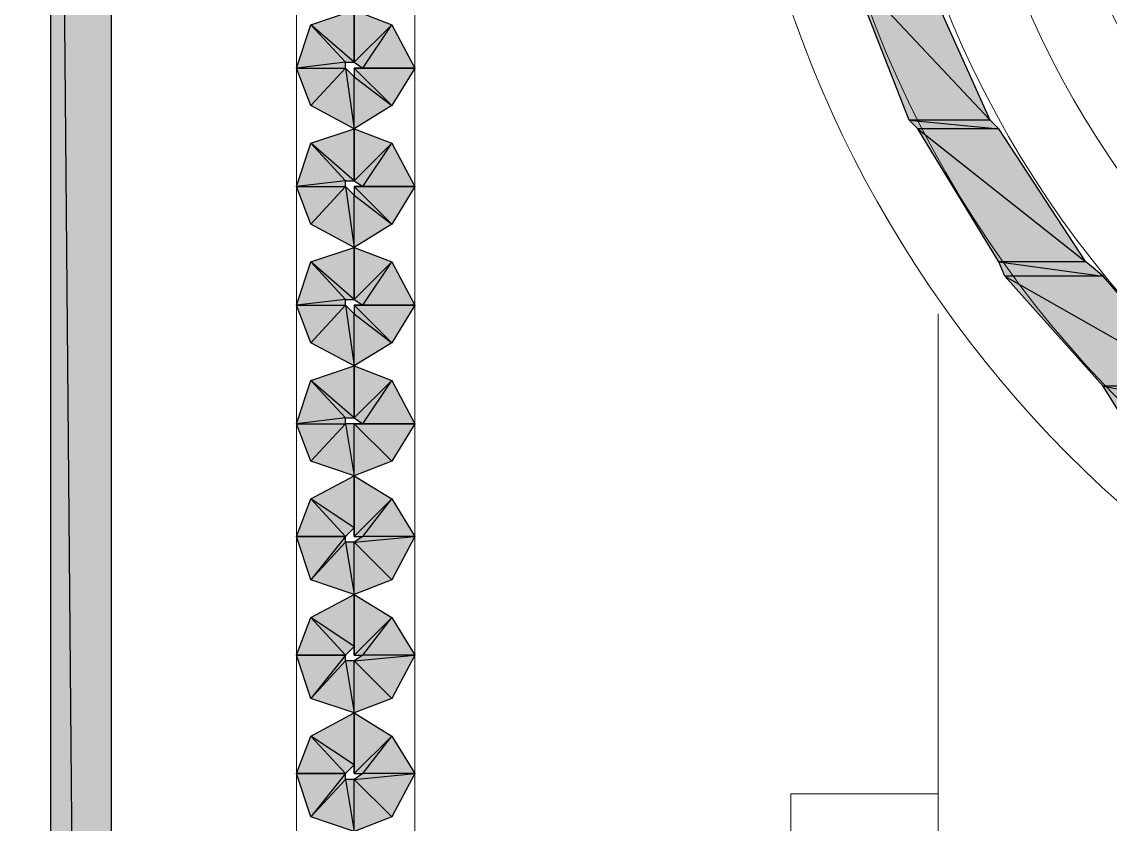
# Model space of a CAD drawing. Header units: millimetres. Extents: x 53 to 176, y -29 to 32.
# Drawn here: x 119.829 to 120.355, y -14.537 to -14.15 of the extents above; entities that cross this region are included whole.
import ezdxf

# ---------------------------------------------------------------- set-up
doc = ezdxf.new("R2010")
doc.units = ezdxf.units.MM
doc.layers.add('15 - Quadro de medição', color=6, linetype='Continuous')

msp = doc.modelspace()

# ---------------------------------------------------------------- hatches: boundary and pattern name
at = {"layer": '15 - Quadro de medição', "true_color": 0x000007}
h = msp.add_hatch(color=7, dxfattribs=at)
h.paths.add_polyline_path([(119.87278, -13.39693), (119.84345, -13.39693), (119.87278, -16.73937)])
h.paths.add_polyline_path([(119.84345, -13.39693), (119.87278, -16.73937), (119.84345, -16.73937)])
h = msp.add_hatch(color=7, dxfattribs=at)
h.paths.add_polyline_path([(119.87278, -13.39693), (119.84345, -13.39693), (119.87278, -16.73937)])
h.paths.add_polyline_path([(119.84345, -13.39693), (119.87278, -16.73937), (119.84345, -16.73937)])
h = msp.add_hatch(color=7, dxfattribs=at)
h.paths.add_polyline_path([(120.26527, -14.12604), (120.23035, -14.12604), (120.29739, -14.19727)])
h.paths.add_polyline_path([(120.23035, -14.12604), (120.29739, -14.19727), (120.25828, -14.19727)])
h = msp.add_hatch(color=7, dxfattribs=at)
h.paths.add_polyline_path([(119.99011, -14.14419), (119.99011, -14.16933), (119.96915, -14.15118)])
h.paths.add_polyline_path([(119.99011, -14.16933), (119.96915, -14.15118), (119.98591, -14.16933)])
h.paths.add_polyline_path([(119.96915, -14.15118), (119.98591, -14.16933), (119.96217, -14.17213)])
h.paths.add_polyline_path([(119.98591, -14.16933), (119.96217, -14.17213), (119.98591, -14.17213)])
h.paths.add_polyline_path([(119.96217, -14.17213), (119.98591, -14.17213), (119.96915, -14.19029)])
h = msp.add_hatch(color=7, dxfattribs=at)
h.paths.add_polyline_path([(120.01944, -14.17213), (119.9943, -14.17213), (120.00826, -14.15118)])
h.paths.add_polyline_path([(119.9943, -14.17213), (120.00826, -14.15118), (119.99011, -14.16933)])
h.paths.add_polyline_path([(120.00826, -14.15118), (119.99011, -14.16933), (119.99011, -14.14419)])
h = msp.add_hatch(color=7, dxfattribs=at)
h.paths.add_polyline_path([(119.96915, -14.19029), (119.98591, -14.17213), (119.99011, -14.20146)])
h.paths.add_polyline_path([(119.98591, -14.17213), (119.99011, -14.20146), (119.99011, -14.17632)])
h.paths.add_polyline_path([(119.99011, -14.20146), (119.99011, -14.17632), (120.00826, -14.19029)])
h.paths.add_polyline_path([(119.99011, -14.17632), (120.00826, -14.19029), (119.99011, -14.17213)])
h.paths.add_polyline_path([(120.00826, -14.19029), (119.99011, -14.17213), (120.01944, -14.17213)])
h.paths.add_polyline_path([(119.99011, -14.17213), (120.01944, -14.17213), (119.9943, -14.17213)])
h = msp.add_hatch(color=7, dxfattribs=at)
h.paths.add_polyline_path([(120.29739, -14.19727), (120.25828, -14.19727), (120.30158, -14.20146)])
h.paths.add_polyline_path([(120.25828, -14.19727), (120.30158, -14.20146), (120.26247, -14.20146)])
h = msp.add_hatch(color=7, dxfattribs=at)
h.paths.add_polyline_path([(119.99011, -14.20146), (119.99011, -14.2266), (119.96915, -14.20844)])
h.paths.add_polyline_path([(119.99011, -14.2266), (119.96915, -14.20844), (119.98591, -14.2266)])
h.paths.add_polyline_path([(119.96915, -14.20844), (119.98591, -14.2266), (119.96217, -14.2294)])
h.paths.add_polyline_path([(119.98591, -14.2266), (119.96217, -14.2294), (119.98591, -14.2294)])
h.paths.add_polyline_path([(119.96217, -14.2294), (119.98591, -14.2294), (119.96915, -14.24755)])
h = msp.add_hatch(color=7, dxfattribs=at)
h.paths.add_polyline_path([(120.01944, -14.2294), (119.9943, -14.2294), (120.00826, -14.20844)])
h.paths.add_polyline_path([(119.9943, -14.2294), (120.00826, -14.20844), (119.99011, -14.2266)])
h.paths.add_polyline_path([(120.00826, -14.20844), (119.99011, -14.2266), (119.99011, -14.20146)])
h = msp.add_hatch(color=7, dxfattribs=at)
h.paths.add_polyline_path([(120.30158, -14.20146), (120.26247, -14.20146), (120.34349, -14.26571)])
h.paths.add_polyline_path([(120.26247, -14.20146), (120.34349, -14.26571), (120.30158, -14.26571)])
h = msp.add_hatch(color=7, dxfattribs=at)
h.paths.add_polyline_path([(119.96915, -14.24755), (119.98591, -14.2294), (119.99011, -14.25873)])
h.paths.add_polyline_path([(119.98591, -14.2294), (119.99011, -14.25873), (119.99011, -14.23359)])
h.paths.add_polyline_path([(119.99011, -14.25873), (119.99011, -14.23359), (120.00826, -14.24755)])
h.paths.add_polyline_path([(119.99011, -14.23359), (120.00826, -14.24755), (119.99011, -14.2294)])
h.paths.add_polyline_path([(120.00826, -14.24755), (119.99011, -14.2294), (120.01944, -14.2294)])
h.paths.add_polyline_path([(119.99011, -14.2294), (120.01944, -14.2294), (119.9943, -14.2294)])
h = msp.add_hatch(color=7, dxfattribs=at)
h.paths.add_polyline_path([(119.99011, -14.25873), (119.99011, -14.28387), (119.96915, -14.26571)])
h.paths.add_polyline_path([(119.99011, -14.28387), (119.96915, -14.26571), (119.98591, -14.28387)])
h.paths.add_polyline_path([(119.96915, -14.26571), (119.98591, -14.28387), (119.96217, -14.28666)])
h.paths.add_polyline_path([(119.98591, -14.28387), (119.96217, -14.28666), (119.98591, -14.28666)])
h.paths.add_polyline_path([(119.96217, -14.28666), (119.98591, -14.28666), (119.96915, -14.30482)])
h = msp.add_hatch(color=7, dxfattribs=at)
h.paths.add_polyline_path([(120.01944, -14.28666), (119.9943, -14.28666), (120.00826, -14.26571)])
h.paths.add_polyline_path([(119.9943, -14.28666), (120.00826, -14.26571), (119.99011, -14.28387)])
h.paths.add_polyline_path([(120.00826, -14.26571), (119.99011, -14.28387), (119.99011, -14.25873)])
h = msp.add_hatch(color=7, dxfattribs=at)
h.paths.add_polyline_path([(120.34349, -14.26571), (120.30158, -14.26571), (120.35187, -14.27269)])
h.paths.add_polyline_path([(120.30158, -14.26571), (120.35187, -14.27269), (120.30438, -14.27269)])
h = msp.add_hatch(color=7, dxfattribs=at)
h.paths.add_polyline_path([(120.35187, -14.27269), (120.30438, -14.27269), (120.39796, -14.32577)])
h.paths.add_polyline_path([(120.30438, -14.27269), (120.39796, -14.32577), (120.35187, -14.32577)])
h = msp.add_hatch(color=7, dxfattribs=at)
h.paths.add_polyline_path([(119.96915, -14.30482), (119.98591, -14.28666), (119.99011, -14.31599)])
h.paths.add_polyline_path([(119.98591, -14.28666), (119.99011, -14.31599), (119.99011, -14.29085)])
h.paths.add_polyline_path([(119.99011, -14.31599), (119.99011, -14.29085), (120.00826, -14.30482)])
h.paths.add_polyline_path([(119.99011, -14.29085), (120.00826, -14.30482), (119.99011, -14.28666)])
h.paths.add_polyline_path([(120.00826, -14.30482), (119.99011, -14.28666), (120.01944, -14.28666)])
h.paths.add_polyline_path([(119.99011, -14.28666), (120.01944, -14.28666), (119.9943, -14.28666)])
h = msp.add_hatch(color=7, dxfattribs=at)
h.paths.add_polyline_path([(119.99011, -14.31599), (119.99011, -14.34114), (119.96915, -14.32298)])
h.paths.add_polyline_path([(119.99011, -14.34114), (119.96915, -14.32298), (119.98591, -14.34114)])
h.paths.add_polyline_path([(119.96915, -14.32298), (119.98591, -14.34114), (119.96217, -14.34393)])
h.paths.add_polyline_path([(119.98591, -14.34114), (119.96217, -14.34393), (119.98591, -14.34393)])
h.paths.add_polyline_path([(119.96217, -14.34393), (119.98591, -14.34393), (119.96915, -14.36209)])
h = msp.add_hatch(color=7, dxfattribs=at)
h.paths.add_polyline_path([(120.01944, -14.34393), (119.9943, -14.34393), (120.00826, -14.32298)])
h.paths.add_polyline_path([(119.9943, -14.34393), (120.00826, -14.32298), (119.99011, -14.34114)])
h.paths.add_polyline_path([(120.00826, -14.32298), (119.99011, -14.34114), (119.99011, -14.31599)])
h = msp.add_hatch(color=7, dxfattribs=at)
h.paths.add_polyline_path([(120.39796, -14.32577), (120.35187, -14.32577), (120.41193, -14.33695)])
h.paths.add_polyline_path([(120.35187, -14.32577), (120.41193, -14.33695), (120.35885, -14.33695)])
h = msp.add_hatch(color=7, dxfattribs=at)
h.paths.add_polyline_path([(119.96915, -14.36209), (119.98591, -14.34393), (119.99011, -14.36907)])
h.paths.add_polyline_path([(119.98591, -14.34393), (119.99011, -14.36907), (119.99011, -14.34393)])
h.paths.add_polyline_path([(119.99011, -14.36907), (119.99011, -14.34393), (120.00826, -14.36209)])
h = msp.add_hatch(color=7, dxfattribs=at)
h.paths.add_polyline_path([(120.00826, -14.36209), (119.99011, -14.34393), (120.01944, -14.34393)])
h.paths.add_polyline_path([(119.99011, -14.34393), (120.01944, -14.34393), (119.9943, -14.34393)])
h = msp.add_hatch(color=7, dxfattribs=at)
h.paths.add_polyline_path([(120.01944, -14.3984), (119.9943, -14.3984), (120.00826, -14.38025)])
h.paths.add_polyline_path([(119.9943, -14.3984), (120.00826, -14.38025), (119.99011, -14.3984)])
h.paths.add_polyline_path([(120.00826, -14.38025), (119.99011, -14.3984), (119.99011, -14.36907)])
h.paths.add_polyline_path([(119.99011, -14.3984), (119.99011, -14.36907), (119.99011, -14.39421)])
h.paths.add_polyline_path([(119.99011, -14.36907), (119.99011, -14.39421), (119.96915, -14.38025)])
h.paths.add_polyline_path([(119.99011, -14.39421), (119.96915, -14.38025), (119.98591, -14.3984)])
h.paths.add_polyline_path([(119.96915, -14.38025), (119.98591, -14.3984), (119.96217, -14.3984)])
h = msp.add_hatch(color=7, dxfattribs=at)
h.paths.add_polyline_path([(119.96217, -14.3984), (119.98591, -14.3984), (119.96915, -14.41935)])
h.paths.add_polyline_path([(119.98591, -14.3984), (119.96915, -14.41935), (119.98591, -14.4012)])
h.paths.add_polyline_path([(119.96915, -14.41935), (119.98591, -14.4012), (119.99011, -14.42634)])
h.paths.add_polyline_path([(119.98591, -14.4012), (119.99011, -14.42634), (119.99011, -14.4012)])
h.paths.add_polyline_path([(119.99011, -14.42634), (119.99011, -14.4012), (120.00826, -14.41935)])
h = msp.add_hatch(color=7, dxfattribs=at)
h.paths.add_polyline_path([(120.00826, -14.41935), (119.99011, -14.4012), (120.01944, -14.3984)])
h.paths.add_polyline_path([(119.99011, -14.4012), (120.01944, -14.3984), (119.9943, -14.3984)])
h = msp.add_hatch(color=7, dxfattribs=at)
h.paths.add_polyline_path([(120.01944, -14.45567), (119.9943, -14.45567), (120.00826, -14.43751)])
h.paths.add_polyline_path([(119.9943, -14.45567), (120.00826, -14.43751), (119.99011, -14.45567)])
h.paths.add_polyline_path([(120.00826, -14.43751), (119.99011, -14.45567), (119.99011, -14.42634)])
h.paths.add_polyline_path([(119.99011, -14.45567), (119.99011, -14.42634), (119.99011, -14.45148)])
h.paths.add_polyline_path([(119.99011, -14.42634), (119.99011, -14.45148), (119.96915, -14.43751)])
h.paths.add_polyline_path([(119.99011, -14.45148), (119.96915, -14.43751), (119.98591, -14.45567)])
h.paths.add_polyline_path([(119.96915, -14.43751), (119.98591, -14.45567), (119.96217, -14.45567)])
h = msp.add_hatch(color=7, dxfattribs=at)
h.paths.add_polyline_path([(119.96217, -14.45567), (119.98591, -14.45567), (119.96915, -14.47662)])
h.paths.add_polyline_path([(119.98591, -14.45567), (119.96915, -14.47662), (119.98591, -14.45846)])
h.paths.add_polyline_path([(119.96915, -14.47662), (119.98591, -14.45846), (119.99011, -14.48361)])
h.paths.add_polyline_path([(119.98591, -14.45846), (119.99011, -14.48361), (119.99011, -14.45846)])
h.paths.add_polyline_path([(119.99011, -14.48361), (119.99011, -14.45846), (120.00826, -14.47662)])
h = msp.add_hatch(color=7, dxfattribs=at)
h.paths.add_polyline_path([(120.00826, -14.47662), (119.99011, -14.45846), (120.01944, -14.45567)])
h.paths.add_polyline_path([(119.99011, -14.45846), (120.01944, -14.45567), (119.9943, -14.45567)])
h = msp.add_hatch(color=7, dxfattribs=at)
h.paths.add_polyline_path([(120.01944, -14.51294), (119.9943, -14.51294), (120.00826, -14.49478)])
h.paths.add_polyline_path([(119.9943, -14.51294), (120.00826, -14.49478), (119.99011, -14.51294)])
h.paths.add_polyline_path([(120.00826, -14.49478), (119.99011, -14.51294), (119.99011, -14.48361)])
h.paths.add_polyline_path([(119.99011, -14.51294), (119.99011, -14.48361), (119.99011, -14.50875)])
h.paths.add_polyline_path([(119.99011, -14.48361), (119.99011, -14.50875), (119.96915, -14.49478)])
h.paths.add_polyline_path([(119.99011, -14.50875), (119.96915, -14.49478), (119.98591, -14.51294)])
h.paths.add_polyline_path([(119.96915, -14.49478), (119.98591, -14.51294), (119.96217, -14.51294)])
h = msp.add_hatch(color=7, dxfattribs=at)
h.paths.add_polyline_path([(119.96217, -14.51294), (119.98591, -14.51294), (119.96915, -14.53389)])
h.paths.add_polyline_path([(119.98591, -14.51294), (119.96915, -14.53389), (119.98591, -14.51573)])
h.paths.add_polyline_path([(119.96915, -14.53389), (119.98591, -14.51573), (119.99011, -14.54087)])
h.paths.add_polyline_path([(119.98591, -14.51573), (119.99011, -14.54087), (119.99011, -14.51573)])
h.paths.add_polyline_path([(119.99011, -14.54087), (119.99011, -14.51573), (120.00826, -14.53389)])
h = msp.add_hatch(color=7, dxfattribs=at)
h.paths.add_polyline_path([(120.00826, -14.53389), (119.99011, -14.51573), (120.01944, -14.51294)])
h.paths.add_polyline_path([(119.99011, -14.51573), (120.01944, -14.51294), (119.9943, -14.51294)])

# ---------------------------------------------------------------- linework, layer by layer
at = {"layer": '15 - Quadro de medição', "color": 7, "linetype": 'Continuous', "lineweight": 20, "true_color": 0x000007}
for points in [[(119.87278, -16.73937), (119.87278, -13.18183), (119.87278, -13.18183)], [(119.84345, -13.39693), (119.84345, -16.73937), (119.87278, -16.73937), (119.82948, -16.73937)], [(119.87278, -16.73937), (119.84345, -16.73937), (119.84345, -13.39693)], [(119.96217, -14.68334), (119.96217, -13.77545), (119.96217, -13.77545)], [(120.01944, -13.77545), (120.01944, -14.68334), (120.01944, -14.68334)], [(119.99011, -14.21263), (119.99011, -14.20146), (119.99011, -14.20146)], [(120.27225, -14.63725), (120.27225, -14.29085), (120.27225, -14.29085)], [(120.20102, -14.63725), (120.20102, -14.52271), (120.27225, -14.52271)]]:
    msp.add_lwpolyline(points, dxfattribs=at)
at = {"layer": '15 - Quadro de medição', "color": 7, "linetype": 'Continuous', "lineweight": -2, "true_color": 0x000007}
for points in [[(119.87278, -13.39693), (119.84345, -13.39693), (119.87278, -16.73937)], [(119.84345, -13.39693), (119.87278, -16.73937), (119.84345, -16.73937)], [(119.87278, -13.39693), (119.84345, -13.39693), (119.87278, -16.73937)], [(119.84345, -13.39693), (119.87278, -16.73937), (119.84345, -16.73937)], [(120.26527, -14.12604), (120.23035, -14.12604), (120.29739, -14.19727)], [(120.23035, -14.12604), (120.29739, -14.19727), (120.25828, -14.19727)], [(119.99011, -14.14419), (119.99011, -14.16933), (119.96915, -14.15118)], [(120.00826, -14.15118), (119.99011, -14.16933), (119.99011, -14.14419)], [(119.96915, -14.15118), (119.98591, -14.16933), (119.96217, -14.17213)], [(119.99011, -14.16933), (119.96915, -14.15118), (119.98591, -14.16933)], [(119.9943, -14.17213), (120.00826, -14.15118), (119.99011, -14.16933)], [(120.01944, -14.17213), (119.9943, -14.17213), (120.00826, -14.15118)], [(119.98591, -14.16933), (119.96217, -14.17213), (119.98591, -14.17213)], [(119.96217, -14.17213), (119.98591, -14.17213), (119.96915, -14.19029)], [(119.96915, -14.19029), (119.98591, -14.17213), (119.99011, -14.20146)], [(119.98591, -14.17213), (119.99011, -14.20146), (119.99011, -14.17632)], [(119.99011, -14.17632), (120.00826, -14.19029), (119.99011, -14.17213)], [(120.00826, -14.19029), (119.99011, -14.17213), (120.01944, -14.17213)], [(119.99011, -14.17213), (120.01944, -14.17213), (119.9943, -14.17213)], [(119.99011, -14.20146), (119.99011, -14.17632), (120.00826, -14.19029)], [(120.29739, -14.19727), (120.25828, -14.19727), (120.30158, -14.20146)], [(120.25828, -14.19727), (120.30158, -14.20146), (120.26247, -14.20146)], [(119.99011, -14.20146), (119.99011, -14.2266), (119.96915, -14.20844)], [(120.00826, -14.20844), (119.99011, -14.2266), (119.99011, -14.20146)], [(120.30158, -14.20146), (120.26247, -14.20146), (120.34349, -14.26571)], [(120.26247, -14.20146), (120.34349, -14.26571), (120.30158, -14.26571)], [(119.96915, -14.20844), (119.98591, -14.2266), (119.96217, -14.2294)], [(119.99011, -14.2266), (119.96915, -14.20844), (119.98591, -14.2266)], [(119.9943, -14.2294), (120.00826, -14.20844), (119.99011, -14.2266)], [(120.01944, -14.2294), (119.9943, -14.2294), (120.00826, -14.20844)], [(119.98591, -14.2266), (119.96217, -14.2294), (119.98591, -14.2294)], [(119.96217, -14.2294), (119.98591, -14.2294), (119.96915, -14.24755)], [(119.96915, -14.24755), (119.98591, -14.2294), (119.99011, -14.25873)], [(119.98591, -14.2294), (119.99011, -14.25873), (119.99011, -14.23359)], [(119.99011, -14.23359), (120.00826, -14.24755), (119.99011, -14.2294)], [(120.00826, -14.24755), (119.99011, -14.2294), (120.01944, -14.2294)], [(119.99011, -14.2294), (120.01944, -14.2294), (119.9943, -14.2294)], [(119.99011, -14.25873), (119.99011, -14.23359), (120.00826, -14.24755)], [(119.99011, -14.25873), (119.99011, -14.28387), (119.96915, -14.26571)], [(120.00826, -14.26571), (119.99011, -14.28387), (119.99011, -14.25873)], [(119.96915, -14.26571), (119.98591, -14.28387), (119.96217, -14.28666)], [(119.99011, -14.28387), (119.96915, -14.26571), (119.98591, -14.28387)], [(119.9943, -14.28666), (120.00826, -14.26571), (119.99011, -14.28387)], [(120.01944, -14.28666), (119.9943, -14.28666), (120.00826, -14.26571)], [(120.34349, -14.26571), (120.30158, -14.26571), (120.35187, -14.27269)], [(120.30158, -14.26571), (120.35187, -14.27269), (120.30438, -14.27269)], [(120.35187, -14.27269), (120.30438, -14.27269), (120.39796, -14.32577)], [(120.30438, -14.27269), (120.39796, -14.32577), (120.35187, -14.32577)], [(119.98591, -14.28387), (119.96217, -14.28666), (119.98591, -14.28666)], [(119.96217, -14.28666), (119.98591, -14.28666), (119.96915, -14.30482)], [(119.96915, -14.30482), (119.98591, -14.28666), (119.99011, -14.31599)], [(119.98591, -14.28666), (119.99011, -14.31599), (119.99011, -14.29085)], [(119.99011, -14.29085), (120.00826, -14.30482), (119.99011, -14.28666)], [(120.00826, -14.30482), (119.99011, -14.28666), (120.01944, -14.28666)], [(119.99011, -14.28666), (120.01944, -14.28666), (119.9943, -14.28666)], [(119.99011, -14.31599), (119.99011, -14.29085), (120.00826, -14.30482)], [(119.99011, -14.31599), (119.99011, -14.34114), (119.96915, -14.32298)], [(120.00826, -14.32298), (119.99011, -14.34114), (119.99011, -14.31599)], [(119.96915, -14.32298), (119.98591, -14.34114), (119.96217, -14.34393)], [(119.99011, -14.34114), (119.96915, -14.32298), (119.98591, -14.34114)], [(119.9943, -14.34393), (120.00826, -14.32298), (119.99011, -14.34114)], [(120.01944, -14.34393), (119.9943, -14.34393), (120.00826, -14.32298)], [(120.39796, -14.32577), (120.35187, -14.32577), (120.41193, -14.33695)], [(120.35187, -14.32577), (120.41193, -14.33695), (120.35885, -14.33695)], [(119.98591, -14.34114), (119.96217, -14.34393), (119.98591, -14.34393)], [(119.96217, -14.34393), (119.98591, -14.34393), (119.96915, -14.36209)], [(119.96915, -14.36209), (119.98591, -14.34393), (119.99011, -14.36907)], [(119.98591, -14.34393), (119.99011, -14.36907), (119.99011, -14.34393)], [(119.99011, -14.36907), (119.99011, -14.34393), (120.00826, -14.36209)], [(120.00826, -14.36209), (119.99011, -14.34393), (120.01944, -14.34393)], [(119.99011, -14.34393), (120.01944, -14.34393), (119.9943, -14.34393)], [(119.99011, -14.36907), (119.99011, -14.39421), (119.96915, -14.38025)], [(120.00826, -14.38025), (119.99011, -14.3984), (119.99011, -14.36907)], [(119.99011, -14.3984), (119.99011, -14.36907), (119.99011, -14.39421)], [(119.96915, -14.38025), (119.98591, -14.3984), (119.96217, -14.3984)], [(119.99011, -14.39421), (119.96915, -14.38025), (119.98591, -14.3984)], [(119.9943, -14.3984), (120.00826, -14.38025), (119.99011, -14.3984)], [(120.01944, -14.3984), (119.9943, -14.3984), (120.00826, -14.38025)], [(119.96217, -14.3984), (119.98591, -14.3984), (119.96915, -14.41935)], [(119.98591, -14.3984), (119.96915, -14.41935), (119.98591, -14.4012)], [(120.00826, -14.41935), (119.99011, -14.4012), (120.01944, -14.3984)], [(119.99011, -14.4012), (120.01944, -14.3984), (119.9943, -14.3984)], [(119.96915, -14.41935), (119.98591, -14.4012), (119.99011, -14.42634)], [(119.98591, -14.4012), (119.99011, -14.42634), (119.99011, -14.4012)], [(119.99011, -14.42634), (119.99011, -14.4012), (120.00826, -14.41935)], [(119.99011, -14.42634), (119.99011, -14.45148), (119.96915, -14.43751)], [(120.00826, -14.43751), (119.99011, -14.45567), (119.99011, -14.42634)], [(119.99011, -14.45567), (119.99011, -14.42634), (119.99011, -14.45148)], [(119.96915, -14.43751), (119.98591, -14.45567), (119.96217, -14.45567)], [(119.99011, -14.45148), (119.96915, -14.43751), (119.98591, -14.45567)], [(119.9943, -14.45567), (120.00826, -14.43751), (119.99011, -14.45567)], [(120.01944, -14.45567), (119.9943, -14.45567), (120.00826, -14.43751)], [(119.96217, -14.45567), (119.98591, -14.45567), (119.96915, -14.47662)], [(119.98591, -14.45567), (119.96915, -14.47662), (119.98591, -14.45846)], [(120.00826, -14.47662), (119.99011, -14.45846), (120.01944, -14.45567)], [(119.99011, -14.45846), (120.01944, -14.45567), (119.9943, -14.45567)], [(119.96915, -14.47662), (119.98591, -14.45846), (119.99011, -14.48361)], [(119.98591, -14.45846), (119.99011, -14.48361), (119.99011, -14.45846)], [(119.99011, -14.48361), (119.99011, -14.45846), (120.00826, -14.47662)], [(119.99011, -14.48361), (119.99011, -14.50875), (119.96915, -14.49478)], [(120.00826, -14.49478), (119.99011, -14.51294), (119.99011, -14.48361)], [(119.99011, -14.51294), (119.99011, -14.48361), (119.99011, -14.50875)], [(119.96915, -14.49478), (119.98591, -14.51294), (119.96217, -14.51294)], [(119.99011, -14.50875), (119.96915, -14.49478), (119.98591, -14.51294)], [(119.9943, -14.51294), (120.00826, -14.49478), (119.99011, -14.51294)], [(120.01944, -14.51294), (119.9943, -14.51294), (120.00826, -14.49478)], [(119.96217, -14.51294), (119.98591, -14.51294), (119.96915, -14.53389)], [(119.98591, -14.51294), (119.96915, -14.53389), (119.98591, -14.51573)], [(120.00826, -14.53389), (119.99011, -14.51573), (120.01944, -14.51294)], [(119.99011, -14.51573), (120.01944, -14.51294), (119.9943, -14.51294)], [(119.96915, -14.53389), (119.98591, -14.51573), (119.99011, -14.54087)], [(119.98591, -14.51573), (119.99011, -14.54087), (119.99011, -14.51573)], [(119.99011, -14.54087), (119.99011, -14.51573), (120.00826, -14.53389)]]:
    msp.add_lwpolyline(points, close=True, dxfattribs=at)
at = {"layer": '15 - Quadro de medição', "color": 7, "linetype": 'Continuous', "lineweight": 20, "true_color": 0x000007}
for points in [[(121.27373, -13.95703), (121.27373, -13.66091), (121.03488, -13.42207), (120.73877, -13.42207), (120.73877, -13.42207), (120.44405, -13.42207), (120.20521, -13.66091), (120.20521, -13.95703), (120.20521, -13.95703), (120.20521, -14.25174), (120.44405, -14.49059), (120.73877, -14.49059), (120.73877, -14.49059), (121.03488, -14.49059), (121.27373, -14.25174), (121.27373, -13.95703)], [(120.47757, -13.45), (120.24432, -13.57013), (120.1228, -13.83551), (120.18565, -14.09112), (120.18565, -14.09112), (120.24711, -14.34672), (120.47618, -14.5269), (120.73877, -14.5269), (120.73877, -14.5269), (121.00276, -14.5269), (121.23182, -14.34672), (121.29328, -14.09112), (121.29328, -14.09112), (121.35614, -13.83551), (121.23462, -13.57013), (120.99996, -13.45)], [(121.23741, -13.95703), (121.23741, -13.68047), (121.01533, -13.45699), (120.73877, -13.45699), (120.73877, -13.45699), (120.46361, -13.45699), (120.24012, -13.68047), (120.24012, -13.95703), (120.24012, -13.95703), (120.24012, -14.23219), (120.46361, -14.45567), (120.73877, -14.45567), (120.73877, -14.45567), (121.01533, -14.45567), (121.23741, -14.23219), (121.23741, -13.95703)], [(121.20249, -13.95703), (121.20249, -13.70002), (120.99437, -13.4933), (120.73877, -13.4933), (120.73877, -13.4933), (120.48316, -13.4933), (120.27644, -13.70002), (120.27644, -13.95703), (120.27644, -13.95703), (120.27644, -14.21263), (120.48316, -14.41935), (120.73877, -14.41935), (120.73877, -14.41935), (120.99437, -14.41935), (121.20249, -14.21263), (121.20249, -13.95703)]]:
    msp.add_open_spline(points, degree=3, knots=[0, 0, 0, 0, 0.0625, 0.0625, 0.0625, 0.062501, 0.125, 0.125, 0.125, 0.125001, 0.1875, 0.1875, 0.1875, 0.187501, 1, 1, 1, 1], dxfattribs=at)
msp.add_open_spline([(120.36863, -13.74332), (120.2932, -13.87462), (120.2932, -14.03804), (120.36863, -14.16933)], degree=3, dxfattribs=at)

doc.saveas('drawing.dxf')
